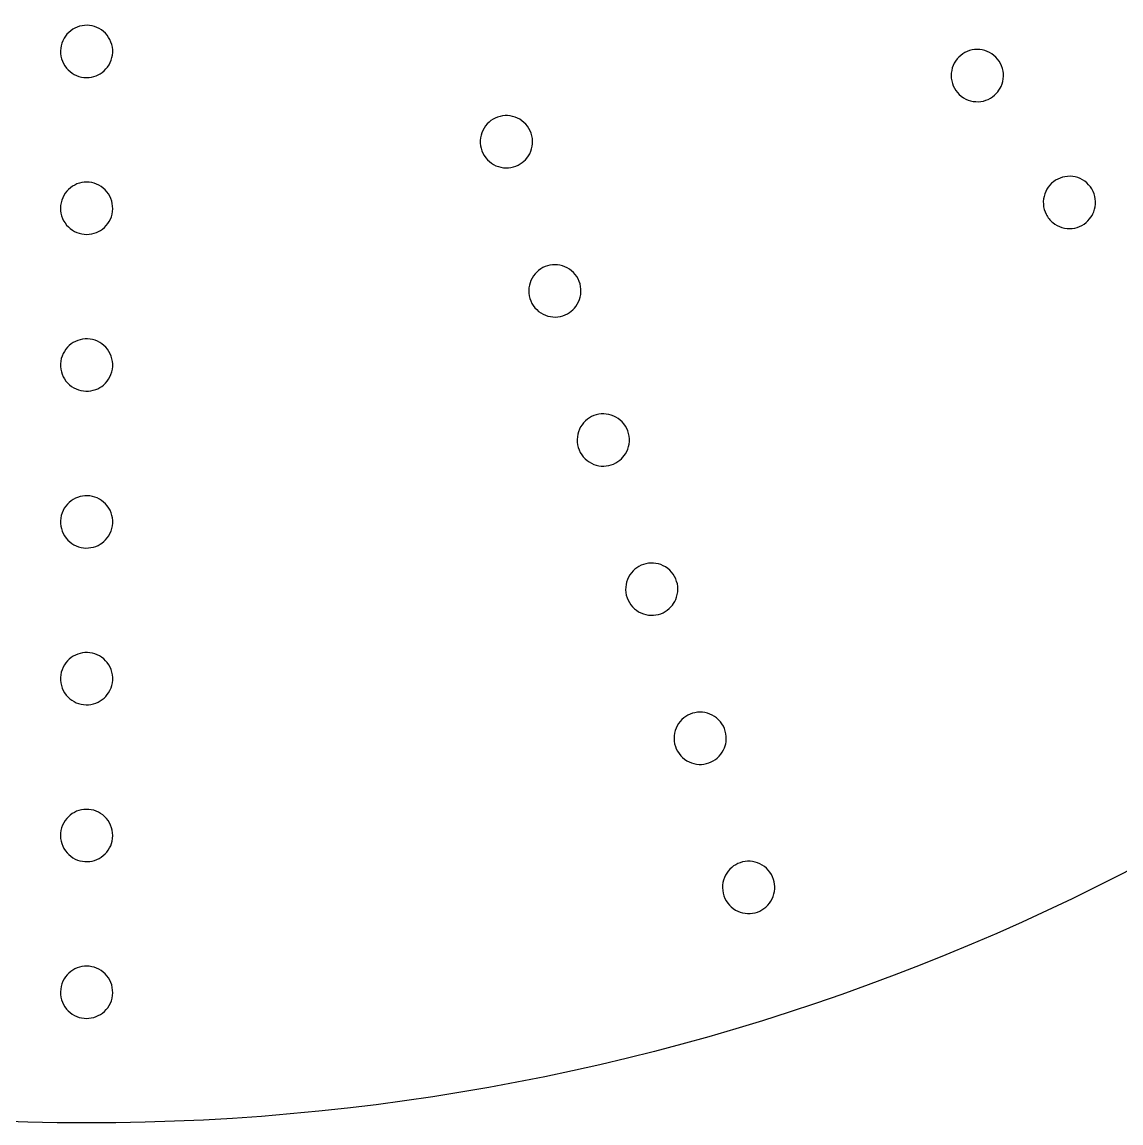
# Model space of a CAD drawing. Header units: millimetres. Extents: x 2952.7 to 2961.4, y 1627.7 to 1636.4.
# Drawn here: x 2956.922 to 2959.025, y 1627.702 to 1629.808 of the extents above; entities that cross this region are included whole.
import ezdxf

# ---------------------------------------------------------------- set-up
doc = ezdxf.new("R2010")
doc.units = ezdxf.units.MM

msp = doc.modelspace()

# ---------------------------------------------------------------- linework, layer by layer
msp.add_circle((2957.0456, 1632.0519, 0.4), 4.35)
for points, knots in [([(2957.0755, 1629.7118, 0.8952), (2957.0707, 1629.7082, 0.8946), (2957.0654, 1629.7056, 0.8942), (2957.0535, 1629.7021, 0.8936), (2957.047, 1629.7015, 0.8935), (2957.0341, 1629.7028, 0.8937), (2957.0278, 1629.7047, 0.894), (2957.0162, 1629.7109, 0.8951), (2957.0111, 1629.7151, 0.8958), (2957.0026, 1629.7254, 0.8976), (2956.9995, 1629.7315, 0.8986), (2956.9957, 1629.7444, 0.9009), (2956.9952, 1629.7512, 0.9021), (2956.9968, 1629.7646, 0.9044), (2956.999, 1629.7711, 0.9055), (2957.0056, 1629.7826, 0.9075), (2957.01, 1629.7875, 0.9084), (2957.0202, 1629.7954, 0.9097), (2957.0261, 1629.7983, 0.9102), (2957.0385, 1629.8018, 0.9108), (2957.045, 1629.8023, 0.9109), (2957.0579, 1629.8008, 0.9106), (2957.0641, 1629.7988, 0.9103), (2957.0756, 1629.7924, 0.9092), (2957.0807, 1629.7881, 0.9085), (2957.089, 1629.7776, 0.9066), (2957.0921, 1629.7716, 0.9056), (2957.0956, 1629.7585, 0.9033), (2957.0961, 1629.7517, 0.9022), (2957.0942, 1629.7383, 0.8998), (2957.092, 1629.7319, 0.8987), (2957.0851, 1629.7206, 0.8968), (2957.0807, 1629.7157, 0.8959), (2957.0755, 1629.7118, 0.8952)], [-0.3174867, -0.3174867, -0.3174867, -0.3174867, -0.299593, -0.299593, -0.2802189, -0.2802189, -0.2606697, -0.2606697, -0.2407344, -0.2407344, -0.2203108, -0.2203108, -0.1997275, -0.1997275, -0.1792116, -0.1792116, -0.1595238, -0.1595238, -0.1400941, -0.1400941, -0.1207176, -0.1207176, -0.1011566, -0.1011566, -0.0812081, -0.0812081, -0.0607677, -0.0607677, -0.0401813, -0.0401813, -0.0196773, -0.0196773, 0, 0, 0, 0]), ([(2958.7957, 1629.6851, 0.7756), (2958.7934, 1629.68, 0.775), (2958.7903, 1629.6754, 0.7746), (2958.7821, 1629.6667, 0.7741), (2958.7768, 1629.6629, 0.7741), (2958.7651, 1629.6575, 0.7747), (2958.7587, 1629.656, 0.7752), (2958.7455, 1629.6555, 0.7768), (2958.7389, 1629.6566, 0.7778), (2958.7264, 1629.6612, 0.7802), (2958.7207, 1629.6648, 0.7816), (2958.7109, 1629.6741, 0.7845), (2958.707, 1629.6797, 0.786), (2958.7016, 1629.6921, 0.7888), (2958.7002, 1629.6988, 0.7902), (2958.7002, 1629.7122, 0.7926), (2958.7015, 1629.7188, 0.7935), (2958.7066, 1629.731, 0.795), (2958.7103, 1629.7365, 0.7955), (2958.7195, 1629.7457, 0.796), (2958.7249, 1629.7493, 0.7959), (2958.7368, 1629.7543, 0.7953), (2958.7433, 1629.7557, 0.7947), (2958.7565, 1629.7558, 0.793), (2958.763, 1629.7545, 0.792), (2958.7754, 1629.7494, 0.7895), (2958.781, 1629.7457, 0.7881), (2958.7905, 1629.7361, 0.7852), (2958.7942, 1629.7304, 0.7837), (2958.7992, 1629.7178, 0.7809), (2958.8004, 1629.7111, 0.7796), (2958.8, 1629.6977, 0.7773), (2958.7985, 1629.6911, 0.7763), (2958.7957, 1629.6851, 0.7756)], [-0.3187643, -0.3187643, -0.3187643, -0.3187643, -0.3021106, -0.3021106, -0.2828361, -0.2828361, -0.2632054, -0.2632054, -0.2430674, -0.2430674, -0.2225759, -0.2225759, -0.2018137, -0.2018137, -0.1811149, -0.1811149, -0.1609359, -0.1609359, -0.1411921, -0.1411921, -0.1219001, -0.1219001, -0.1022281, -0.1022281, -0.0820479, -0.0820479, -0.0615388, -0.0615388, -0.0407791, -0.0407791, -0.0201253, -0.0201253, 0, 0, 0, 0]), ([(2957.8881, 1629.5479, 0.8387), (2957.8846, 1629.5435, 0.8381), (2957.8803, 1629.5397, 0.8377), (2957.8701, 1629.5333, 0.8371), (2957.864, 1629.531, 0.837), (2957.8513, 1629.5288, 0.8374), (2957.8447, 1629.5289, 0.8378), (2957.8319, 1629.5317, 0.8391), (2957.8258, 1629.5344, 0.84), (2957.8149, 1629.542, 0.8421), (2957.8102, 1629.5469, 0.8433), (2957.8031, 1629.5584, 0.8458), (2957.8007, 1629.5648, 0.8471), (2957.7986, 1629.5782, 0.8498), (2957.7989, 1629.585, 0.851), (2957.8023, 1629.598, 0.8532), (2957.8052, 1629.6041, 0.8542), (2957.8132, 1629.6145, 0.8556), (2957.818, 1629.6189, 0.8561), (2957.8291, 1629.6254, 0.8567), (2957.8352, 1629.6276, 0.8567), (2957.848, 1629.6295, 0.8563), (2957.8546, 1629.6292, 0.8559), (2957.8674, 1629.6261, 0.8545), (2957.8734, 1629.6233, 0.8536), (2957.8841, 1629.6154, 0.8515), (2957.8887, 1629.6104, 0.8503), (2957.8955, 1629.5988, 0.8477), (2957.8978, 1629.5923, 0.8464), (2957.8995, 1629.5788, 0.8438), (2957.899, 1629.572, 0.8426), (2957.8954, 1629.5591, 0.8404), (2957.8923, 1629.5531, 0.8395), (2957.8881, 1629.5479, 0.8387)], [-0.3180978, -0.3180978, -0.3180978, -0.3180978, -0.3011071, -0.3011071, -0.2817875, -0.2817875, -0.2622183, -0.2622183, -0.2422419, -0.2422419, -0.2218497, -0.2218497, -0.2010828, -0.2010828, -0.180474, -0.180474, -0.1602382, -0.1602382, -0.1408887, -0.1408887, -0.1215619, -0.1215619, -0.1019687, -0.1019687, -0.0819644, -0.0819644, -0.0615514, -0.0615514, -0.0407841, -0.0407841, -0.0202003, -0.0202003, 0, 0, 0, 0]), ([(2958.9732, 1629.4451, 0.7067), (2958.9713, 1629.4401, 0.706), (2958.9686, 1629.4355, 0.7055), (2958.9611, 1629.4263, 0.7047), (2958.956, 1629.4221, 0.7047), (2958.9446, 1629.4159, 0.7051), (2958.9383, 1629.414, 0.7056), (2958.9253, 1629.4126, 0.7071), (2958.9186, 1629.4132, 0.7082), (2958.9058, 1629.417, 0.7107), (2958.8998, 1629.4202, 0.7122), (2958.8894, 1629.4289, 0.7153), (2958.8851, 1629.4342, 0.7169), (2958.8789, 1629.4463, 0.7201), (2958.8771, 1629.453, 0.7217), (2958.8762, 1629.4664, 0.7244), (2958.8771, 1629.4731, 0.7255), (2958.8814, 1629.4856, 0.7273), (2958.8848, 1629.4913, 0.728), (2958.8934, 1629.501, 0.7286), (2958.8985, 1629.5049, 0.7287), (2958.91, 1629.5107, 0.7282), (2958.9164, 1629.5124, 0.7276), (2958.9295, 1629.5134, 0.726), (2958.9361, 1629.5125, 0.7249), (2958.9488, 1629.5083, 0.7223), (2958.9547, 1629.5049, 0.7208), (2958.9648, 1629.4959, 0.7176), (2958.9689, 1629.4904, 0.716), (2958.9747, 1629.4781, 0.7128), (2958.9763, 1629.4714, 0.7113), (2958.9767, 1629.4579, 0.7087), (2958.9756, 1629.4513, 0.7075), (2958.9732, 1629.4451, 0.7067)], [-0.3195123, -0.3195123, -0.3195123, -0.3195123, -0.3034443, -0.3034443, -0.2839143, -0.2839143, -0.264382, -0.264382, -0.2442433, -0.2442433, -0.2236184, -0.2236184, -0.2026759, -0.2026759, -0.1817547, -0.1817547, -0.1614347, -0.1614347, -0.1416819, -0.1416819, -0.1225016, -0.1225016, -0.1029198, -0.1029198, -0.0827233, -0.0827233, -0.0620684, -0.0620684, -0.0411212, -0.0411212, -0.0202512, -0.0202512, 0, 0, 0, 0]), ([(2957.076, 1629.4121, 0.8391), (2957.0712, 1629.4085, 0.8384), (2957.0659, 1629.4058, 0.8379), (2957.054, 1629.4022, 0.8372), (2957.0476, 1629.4015, 0.8371), (2957.0347, 1629.4027, 0.8373), (2957.0284, 1629.4045, 0.8376), (2957.0168, 1629.4105, 0.8388), (2957.0116, 1629.4147, 0.8396), (2957.003, 1629.4249, 0.8416), (2956.9998, 1629.4309, 0.8428), (2956.9958, 1629.4438, 0.8453), (2956.9952, 1629.4506, 0.8466), (2956.9967, 1629.4641, 0.8493), (2956.9988, 1629.4706, 0.8506), (2957.0053, 1629.4822, 0.8528), (2957.0096, 1629.4872, 0.8538), (2957.0198, 1629.4951, 0.8553), (2957.0255, 1629.4981, 0.8559), (2957.0379, 1629.5017, 0.8566), (2957.0443, 1629.5023, 0.8567), (2957.0572, 1629.5009, 0.8565), (2957.0635, 1629.499, 0.8561), (2957.075, 1629.4928, 0.8549), (2957.0802, 1629.4886, 0.8541), (2957.0886, 1629.4783, 0.852), (2957.0918, 1629.4722, 0.8509), (2957.0955, 1629.4592, 0.8483), (2957.0961, 1629.4524, 0.847), (2957.0944, 1629.4389, 0.8444), (2957.0922, 1629.4324, 0.8431), (2957.0855, 1629.421, 0.8409), (2957.0811, 1629.4161, 0.8399), (2957.076, 1629.4121, 0.8391)], [-0.3181168, -0.3181168, -0.3181168, -0.3181168, -0.3001804, -0.3001804, -0.28088, -0.28088, -0.2613648, -0.2613648, -0.2414251, -0.2414251, -0.2209041, -0.2209041, -0.2001629, -0.2001629, -0.1795024, -0.1795024, -0.1597941, -0.1597941, -0.1404167, -0.1404167, -0.1211143, -0.1211143, -0.1015851, -0.1015851, -0.0816297, -0.0816297, -0.061087, -0.061087, -0.0403412, -0.0403412, -0.0196955, -0.0196955, 0, 0, 0, 0]), ([(2957.982, 1629.2641, 0.7762), (2957.9786, 1629.2596, 0.7755), (2957.9745, 1629.2556, 0.7749), (2957.9646, 1629.2489, 0.7742), (2957.9586, 1629.2463, 0.7741), (2957.946, 1629.2436, 0.7744), (2957.9395, 1629.2434, 0.7748), (2957.9266, 1629.2457, 0.7761), (2957.9204, 1629.2481, 0.777), (2957.9092, 1629.2553, 0.7793), (2957.9043, 1629.26, 0.7806), (2957.8967, 1629.2712, 0.7834), (2957.894, 1629.2776, 0.7849), (2957.8914, 1629.2909, 0.7878), (2957.8915, 1629.2978, 0.7892), (2957.8943, 1629.3109, 0.7917), (2957.897, 1629.3171, 0.7928), (2957.9046, 1629.3278, 0.7945), (2957.9092, 1629.3323, 0.7951), (2957.92, 1629.3393, 0.7959), (2957.926, 1629.3417, 0.796), (2957.9387, 1629.3441, 0.7956), (2957.9452, 1629.3441, 0.7952), (2957.9581, 1629.3415, 0.7938), (2957.9643, 1629.3389, 0.7928), (2957.9753, 1629.3315, 0.7905), (2957.98, 1629.3267, 0.7892), (2957.9874, 1629.3153, 0.7864), (2957.9899, 1629.3089, 0.7849), (2957.9922, 1629.2955, 0.782), (2957.992, 1629.2887, 0.7806), (2957.9888, 1629.2756, 0.7781), (2957.9859, 1629.2695, 0.777), (2957.982, 1629.2641, 0.7762)], [-0.3187896, -0.3187896, -0.3187896, -0.3187896, -0.3018365, -0.3018365, -0.2826041, -0.2826041, -0.2630967, -0.2630967, -0.2430929, -0.2430929, -0.2226218, -0.2226218, -0.2016831, -0.2016831, -0.1808977, -0.1808977, -0.160563, -0.160563, -0.1412594, -0.1412594, -0.1220211, -0.1220211, -0.1024856, -0.1024856, -0.0824459, -0.0824459, -0.061993, -0.061993, -0.0410495, -0.0410495, -0.020292, -0.020292, 0, 0, 0, 0]), ([(2957.0779, 1629.1137, 0.7767), (2957.0735, 1629.1099, 0.7759), (2957.0684, 1629.107, 0.7753), (2957.057, 1629.1028, 0.7744), (2957.0506, 1629.1017, 0.7741), (2957.0378, 1629.1021, 0.7742), (2957.0314, 1629.1035, 0.7745), (2957.0194, 1629.1088, 0.7757), (2957.014, 1629.1126, 0.7765), (2957.0048, 1629.1222, 0.7786), (2957.0012, 1629.128, 0.7798), (2956.9964, 1629.1407, 0.7826), (2956.9953, 1629.1475, 0.7841), (2956.996, 1629.1611, 0.787), (2956.9977, 1629.1677, 0.7885), (2957.0036, 1629.1797, 0.7911), (2957.0075, 1629.1849, 0.7922), (2957.0172, 1629.1935, 0.7941), (2957.0227, 1629.1968, 0.7948), (2957.0348, 1629.2011, 0.7957), (2957.0412, 1629.2021, 0.7959), (2957.0541, 1629.2016, 0.7958), (2957.0604, 1629.2001, 0.7955), (2957.0723, 1629.1947, 0.7943), (2957.0777, 1629.1908, 0.7935), (2957.0868, 1629.181, 0.7914), (2957.0903, 1629.1752, 0.7901), (2957.095, 1629.1625, 0.7873), (2957.0959, 1629.1556, 0.7858), (2957.0951, 1629.1421, 0.7829), (2957.0933, 1629.1354, 0.7814), (2957.0872, 1629.1234, 0.7788), (2957.083, 1629.118, 0.7777), (2957.0779, 1629.1137, 0.7767)], [-0.3188125, -0.3188125, -0.3188125, -0.3188125, -0.3013411, -0.3013411, -0.2821269, -0.2821269, -0.2627022, -0.2627022, -0.2428242, -0.2428242, -0.222258, -0.222258, -0.2013646, -0.2013646, -0.1805128, -0.1805128, -0.1607111, -0.1607111, -0.1413474, -0.1413474, -0.1221338, -0.1221338, -0.1026965, -0.1026965, -0.0827737, -0.0827737, -0.062181, -0.062181, -0.0412786, -0.0412786, -0.020441, -0.020441, 0, 0, 0, 0]), ([(2958.0769, 1628.982, 0.7076), (2958.074, 1628.9774, 0.7067), (2958.0704, 1628.9733, 0.7061), (2958.0613, 1628.9659, 0.7051), (2958.0557, 1628.9628, 0.7048), (2958.0435, 1628.9589, 0.7048), (2958.037, 1628.9581, 0.7051), (2958.024, 1628.9592, 0.7063), (2958.0176, 1628.961, 0.7072), (2958.0058, 1628.967, 0.7094), (2958.0005, 1628.9712, 0.7107), (2957.9918, 1628.9816, 0.7137), (2957.9885, 1628.9877, 0.7154), (2957.9846, 1629.0008, 0.7186), (2957.984, 1629.0077, 0.7202), (2957.9856, 1629.0211, 0.7232), (2957.9878, 1629.0276, 0.7245), (2957.9944, 1629.0391, 0.7266), (2957.9988, 1629.0442, 0.7274), (2958.0091, 1629.0521, 0.7284), (2958.0149, 1629.0549, 0.7287), (2958.0272, 1629.0584, 0.7285), (2958.0337, 1629.0589, 0.7282), (2958.0467, 1629.0574, 0.7269), (2958.053, 1629.0554, 0.726), (2958.0647, 1629.0489, 0.7236), (2958.0698, 1629.0445, 0.7222), (2958.0781, 1629.0338, 0.7192), (2958.0812, 1629.0276, 0.7176), (2958.0846, 1629.0143, 0.7143), (2958.0849, 1629.0074, 0.7127), (2958.0828, 1628.9941, 0.7099), (2958.0805, 1628.9877, 0.7086), (2958.0769, 1628.982, 0.7076)], [-0.3195489, -0.3195489, -0.3195489, -0.3195489, -0.3031998, -0.3031998, -0.2840643, -0.2840643, -0.2646992, -0.2646992, -0.2447734, -0.2447734, -0.2242745, -0.2242745, -0.2031817, -0.2031817, -0.1821525, -0.1821525, -0.1616102, -0.1616102, -0.1416589, -0.1416589, -0.1225223, -0.1225223, -0.1031143, -0.1031143, -0.083125, -0.083125, -0.06258, -0.06258, -0.0414662, -0.0414662, -0.0204736, -0.0204736, 0, 0, 0, 0]), ([(2957.0817, 1628.8172, 0.7085), (2957.0776, 1628.813, 0.7074), (2957.0728, 1628.8095, 0.7066), (2957.0618, 1628.8041, 0.7053), (2957.0556, 1628.8025, 0.7049), (2957.0428, 1628.8015, 0.7047), (2957.0364, 1628.8023, 0.7049), (2957.0241, 1628.8063, 0.7058), (2957.0183, 1628.8095, 0.7066), (2957.0082, 1628.818, 0.7086), (2957.004, 1628.8234, 0.7099), (2956.9979, 1628.8355, 0.7128), (2956.9961, 1628.8422, 0.7144), (2956.9953, 1628.8558, 0.7176), (2956.9963, 1628.8626, 0.7193), (2957.0009, 1628.8752, 0.7223), (2957.0043, 1628.8808, 0.7236), (2957.0131, 1628.8904, 0.7259), (2957.0183, 1628.8942, 0.7268), (2957.0298, 1628.8997, 0.7281), (2957.036, 1628.9014, 0.7285), (2957.0488, 1628.9022, 0.7287), (2957.0552, 1628.9014, 0.7285), (2957.0675, 1628.8973, 0.7275), (2957.0733, 1628.894, 0.7268), (2957.0834, 1628.8854, 0.7247), (2957.0875, 1628.88, 0.7234), (2957.0935, 1628.8678, 0.7205), (2957.0952, 1628.8611, 0.7189), (2957.0959, 1628.8475, 0.7157), (2957.0948, 1628.8406, 0.714), (2957.09, 1628.8279, 0.711), (2957.0864, 1628.8221, 0.7096), (2957.0817, 1628.8172, 0.7085)], [-0.3195909, -0.3195909, -0.3195909, -0.3195909, -0.301754, -0.301754, -0.2826146, -0.2826146, -0.2633374, -0.2633374, -0.2436012, -0.2436012, -0.2230771, -0.2230771, -0.2020683, -0.2020683, -0.1809831, -0.1809831, -0.1609835, -0.1609835, -0.1415582, -0.1415582, -0.1224231, -0.1224231, -0.1031386, -0.1031386, -0.083329, -0.083329, -0.062776, -0.062776, -0.041752, -0.041752, -0.0206755, -0.0206755, 0, 0, 0, 0]), ([(2958.173, 1628.7032, 0.6335), (2958.1708, 1628.6981, 0.6324), (2958.1677, 1628.6934, 0.6315), (2958.1596, 1628.6846, 0.63), (2958.1545, 1628.6808, 0.6295), (2958.143, 1628.6753, 0.6291), (2958.1368, 1628.6737, 0.6292), (2958.1239, 1628.6729, 0.63), (2958.1174, 1628.6737, 0.6307), (2958.1048, 1628.6779, 0.6328), (2958.099, 1628.6814, 0.6341), (2958.0889, 1628.6903, 0.6371), (2958.0848, 1628.6958, 0.6387), (2958.079, 1628.7081, 0.6422), (2958.0774, 1628.7149, 0.644), (2958.077, 1628.7286, 0.6474), (2958.0782, 1628.7353, 0.649), (2958.0832, 1628.7478, 0.6517), (2958.0868, 1628.7534, 0.6528), (2958.0959, 1628.7627, 0.6543), (2958.1011, 1628.7663, 0.6548), (2958.1128, 1628.7715, 0.6551), (2958.1191, 1628.7729, 0.655), (2958.132, 1628.7734, 0.6541), (2958.1385, 1628.7723, 0.6533), (2958.1509, 1628.7677, 0.6512), (2958.1567, 1628.7641, 0.6498), (2958.1665, 1628.7548, 0.6467), (2958.1704, 1628.7492, 0.645), (2958.1758, 1628.7366, 0.6415), (2958.1772, 1628.7298, 0.6397), (2958.1771, 1628.7162, 0.6364), (2958.1757, 1628.7095, 0.6348), (2958.173, 1628.7032, 0.6335)], [-0.3203898, -0.3203898, -0.3203898, -0.3203898, -0.3033557, -0.3033557, -0.2842736, -0.2842736, -0.2651101, -0.2651101, -0.2453971, -0.2453971, -0.2249578, -0.2249578, -0.204011, -0.204011, -0.1827014, -0.1827014, -0.1618135, -0.1618135, -0.1416343, -0.1416343, -0.1225679, -0.1225679, -0.1033761, -0.1033761, -0.0836015, -0.0836015, -0.063102, -0.063102, -0.0421154, -0.0421154, -0.0208228, -0.0208228, 0, 0, 0, 0]), ([(2957.0878, 1628.525, 0.6351), (2957.0846, 1628.52, 0.6338), (2957.0805, 1628.5155, 0.6327), (2957.0705, 1628.5081, 0.6308), (2957.0648, 1628.5053, 0.63), (2957.0525, 1628.502, 0.6292), (2957.0461, 1628.5015, 0.6291), (2957.0334, 1628.503, 0.6294), (2957.0272, 1628.505, 0.63), (2957.0157, 1628.5112, 0.6316), (2957.0107, 1628.5155, 0.6327), (2957.0023, 1628.526, 0.6354), (2956.9992, 1628.5321, 0.637), (2956.9956, 1628.5453, 0.6404), (2956.9951, 1628.5523, 0.6422), (2956.9971, 1628.5658, 0.6457), (2956.9995, 1628.5723, 0.6474), (2957.0065, 1628.5836, 0.6503), (2957.0109, 1628.5884, 0.6516), (2957.0212, 1628.596, 0.6535), (2957.027, 1628.5987, 0.6542), (2957.0393, 1628.6019, 0.655), (2957.0457, 1628.6023, 0.6552), (2957.0584, 1628.6006, 0.6547), (2957.0646, 1628.5986, 0.6542), (2957.076, 1628.5921, 0.6525), (2957.081, 1628.5878, 0.6514), (2957.0893, 1628.5772, 0.6487), (2957.0923, 1628.571, 0.6471), (2957.0957, 1628.5578, 0.6436), (2957.0961, 1628.5508, 0.6418), (2957.0939, 1628.5373, 0.6383), (2957.0915, 1628.5308, 0.6366), (2957.0878, 1628.525, 0.6351)], [-0.320462, -0.320462, -0.320462, -0.320462, -0.3020126, -0.3020126, -0.2828374, -0.2828374, -0.2637656, -0.2637656, -0.2442869, -0.2442869, -0.2242378, -0.2242378, -0.203301, -0.203301, -0.181992, -0.181992, -0.1608804, -0.1608804, -0.1411806, -0.1411806, -0.1220199, -0.1220199, -0.1029458, -0.1029458, -0.0834456, -0.0834456, -0.0633699, -0.0633699, -0.0423992, -0.0423992, -0.0210848, -0.0210848, 0, 0, 0, 0]), ([(2958.2694, 1628.431, 0.5554), (2958.2687, 1628.4257, 0.5541), (2958.2671, 1628.4205, 0.5528), (2958.2617, 1628.4097, 0.5505), (2958.2577, 1628.4045, 0.5494), (2958.2479, 1628.396, 0.548), (2958.2424, 1628.3928, 0.5476), (2958.2304, 1628.3886, 0.5476), (2958.224, 1628.3876, 0.5479), (2958.2111, 1628.3882, 0.5491), (2958.2046, 1628.3898, 0.5501), (2958.1925, 1628.3955, 0.5526), (2958.1871, 1628.3995, 0.5542), (2958.178, 1628.4097, 0.5577), (2958.1745, 1628.4158, 0.5596), (2958.1702, 1628.4289, 0.5634), (2958.1694, 1628.4358, 0.5653), (2958.1708, 1628.4494, 0.5688), (2958.1728, 1628.4559, 0.5703), (2958.1792, 1628.4676, 0.5729), (2958.1834, 1628.4727, 0.5739), (2958.1935, 1628.4808, 0.5751), (2958.1991, 1628.4838, 0.5754), (2958.2113, 1628.4875, 0.5754), (2958.2177, 1628.4882, 0.575), (2958.2307, 1628.4871, 0.5736), (2958.2371, 1628.4853, 0.5726), (2958.2489, 1628.4791, 0.5699), (2958.2542, 1628.4748, 0.5683), (2958.2629, 1628.4642, 0.5648), (2958.2661, 1628.458, 0.5629), (2958.2699, 1628.4448, 0.559), (2958.2704, 1628.4378, 0.5571), (2958.2694, 1628.431, 0.5554)], [-0.3213165, -0.3213165, -0.3213165, -0.3213165, -0.3046798, -0.3046798, -0.2846484, -0.2846484, -0.2656764, -0.2656764, -0.2464428, -0.2464428, -0.2264727, -0.2264727, -0.2056973, -0.2056973, -0.1842446, -0.1842446, -0.1628175, -0.1628175, -0.1420249, -0.1420249, -0.1220463, -0.1220463, -0.1030797, -0.1030797, -0.0837874, -0.0837874, -0.0637202, -0.0637202, -0.0428689, -0.0428689, -0.021376, -0.021376, 0, 0, 0, 0]), ([(2957.0945, 1628.2413, 0.5586), (2957.0932, 1628.2352, 0.5569), (2957.0907, 1628.2293, 0.5552), (2957.0836, 1628.2187, 0.5523), (2957.079, 1628.2141, 0.551), (2957.0684, 1628.2069, 0.549), (2957.0626, 1628.2044, 0.5483), (2957.0502, 1628.2017, 0.5476), (2957.0439, 1628.2015, 0.5475), (2957.0312, 1628.2036, 0.5481), (2957.0251, 1628.2058, 0.5487), (2957.0138, 1628.2127, 0.5506), (2957.0089, 1628.2173, 0.5519), (2957.001, 1628.2282, 0.5549), (2956.9982, 1628.2346, 0.5567), (2956.9953, 1628.248, 0.5604), (2956.9952, 1628.255, 0.5624), (2956.9979, 1628.2684, 0.5661), (2957.0007, 1628.2748, 0.5679), (2957.0082, 1628.2857, 0.5709), (2957.0129, 1628.2902, 0.5722), (2957.0235, 1628.2972, 0.5741), (2957.0294, 1628.2996, 0.5748), (2957.0418, 1628.3021, 0.5755), (2957.0482, 1628.3022, 0.5755), (2957.0608, 1628.3, 0.5749), (2957.0669, 1628.2976, 0.5742), (2957.078, 1628.2906, 0.5723), (2957.0828, 1628.2859, 0.571), (2957.0905, 1628.2749, 0.5679), (2957.0932, 1628.2685, 0.5661), (2957.096, 1628.2551, 0.5624), (2957.096, 1628.2481, 0.5604), (2957.0945, 1628.2413, 0.5586)], [-0.3213968, -0.3213968, -0.3213968, -0.3213968, -0.3017829, -0.3017829, -0.2821374, -0.2821374, -0.2630677, -0.2630677, -0.2440452, -0.2440452, -0.2244964, -0.2244964, -0.2041091, -0.2041091, -0.1829459, -0.1829459, -0.1614278, -0.1614278, -0.140223, -0.140223, -0.1206113, -0.1206113, -0.1015613, -0.1015613, -0.0825316, -0.0825316, -0.0629469, -0.0629469, -0.0427211, -0.0427211, -0.0215192, -0.0215192, 0, 0, 0, 0]), ([(2958.3602, 1628.1677, 0.4753), (2958.3621, 1628.162, 0.4735), (2958.3628, 1628.1559, 0.4717), (2958.3622, 1628.1432, 0.4682), (2958.3605, 1628.1366, 0.4665), (2958.3545, 1628.1246, 0.4637), (2958.3505, 1628.1193, 0.4626), (2958.3408, 1628.1108, 0.4611), (2958.3354, 1628.1076, 0.4607), (2958.3234, 1628.1033, 0.4606), (2958.3171, 1628.1023, 0.4609), (2958.3042, 1628.1028, 0.4622), (2958.2978, 1628.1043, 0.4632), (2958.2858, 1628.1098, 0.4658), (2958.2803, 1628.1138, 0.4674), (2958.2711, 1628.1238, 0.4711), (2958.2675, 1628.1298, 0.4731), (2958.263, 1628.1429, 0.4772), (2958.2622, 1628.1499, 0.4792), (2958.2633, 1628.1635, 0.483), (2958.2653, 1628.1701, 0.4846), (2958.2714, 1628.1816, 0.4873), (2958.2754, 1628.1866, 0.4884), (2958.285, 1628.1947, 0.4898), (2958.2905, 1628.1979, 0.4901), (2958.3025, 1628.2019, 0.4902), (2958.3089, 1628.2028, 0.4899), (2958.3218, 1628.2021, 0.4885), (2958.3282, 1628.2005, 0.4874), (2958.3402, 1628.1948, 0.4847), (2958.3456, 1628.1907, 0.4831), (2958.3547, 1628.1804, 0.4793), (2958.3582, 1628.1743, 0.4773), (2958.3602, 1628.1677, 0.4753)], [-0.3222344, -0.3222344, -0.3222344, -0.3222344, -0.3034821, -0.3034821, -0.2825135, -0.2825135, -0.2624572, -0.2624572, -0.2435562, -0.2435562, -0.224375, -0.224375, -0.204602, -0.204602, -0.1839068, -0.1839068, -0.1622898, -0.1622898, -0.1406703, -0.1406703, -0.1197459, -0.1197459, -0.1005113, -0.1005113, -0.0816219, -0.0816219, -0.0624167, -0.0624167, -0.0426061, -0.0426061, -0.0216499, -0.0216499, 0, 0, 0, 0]), ([(2957.0936, 1627.9659, 0.4795), (2957.0955, 1627.9594, 0.4776), (2957.0961, 1627.9526, 0.4756), (2957.0944, 1627.939, 0.4716), (2957.0922, 1627.9324, 0.4696), (2957.0854, 1627.921, 0.4662), (2957.0811, 1627.9161, 0.4648), (2957.071, 1627.9084, 0.4625), (2957.0653, 1627.9055, 0.4617), (2957.0532, 1627.9021, 0.4607), (2957.0469, 1627.9015, 0.4605), (2957.0342, 1627.9028, 0.4609), (2957.028, 1627.9046, 0.4614), (2957.0165, 1627.9107, 0.4632), (2957.0114, 1627.9149, 0.4644), (2957.0028, 1627.9251, 0.4675), (2956.9996, 1627.9312, 0.4692), (2956.9957, 1627.9443, 0.4731), (2956.9951, 1627.9513, 0.4752), (2956.9969, 1627.965, 0.4792), (2956.9991, 1627.9715, 0.4812), (2957.0059, 1627.983, 0.4846), (2957.0103, 1627.9878, 0.486), (2957.0204, 1627.9955, 0.4883), (2957.0261, 1627.9983, 0.4891), (2957.0382, 1628.0017, 0.4901), (2957.0445, 1628.0023, 0.4903), (2957.0572, 1628.0009, 0.4899), (2957.0634, 1627.999, 0.4893), (2957.0749, 1627.9929, 0.4875), (2957.08, 1627.9887, 0.4863), (2957.0885, 1627.9784, 0.4832), (2957.0917, 1627.9724, 0.4814), (2957.0936, 1627.9659, 0.4795)], [-0.322181, -0.322181, -0.322181, -0.322181, -0.300997, -0.300997, -0.2795507, -0.2795507, -0.2597686, -0.2597686, -0.2406992, -0.2406992, -0.2217879, -0.2217879, -0.2023824, -0.2023824, -0.1823107, -0.1823107, -0.1613594, -0.1613594, -0.1396795, -0.1396795, -0.1182192, -0.1182192, -0.0984472, -0.0984472, -0.0793922, -0.0793922, -0.0604885, -0.0604885, -0.041073, -0.041073, -0.0209862, -0.0209862, 0, 0, 0, 0])]:
    msp.add_open_spline(points, degree=3, knots=knots)

doc.saveas('drawing.dxf')
